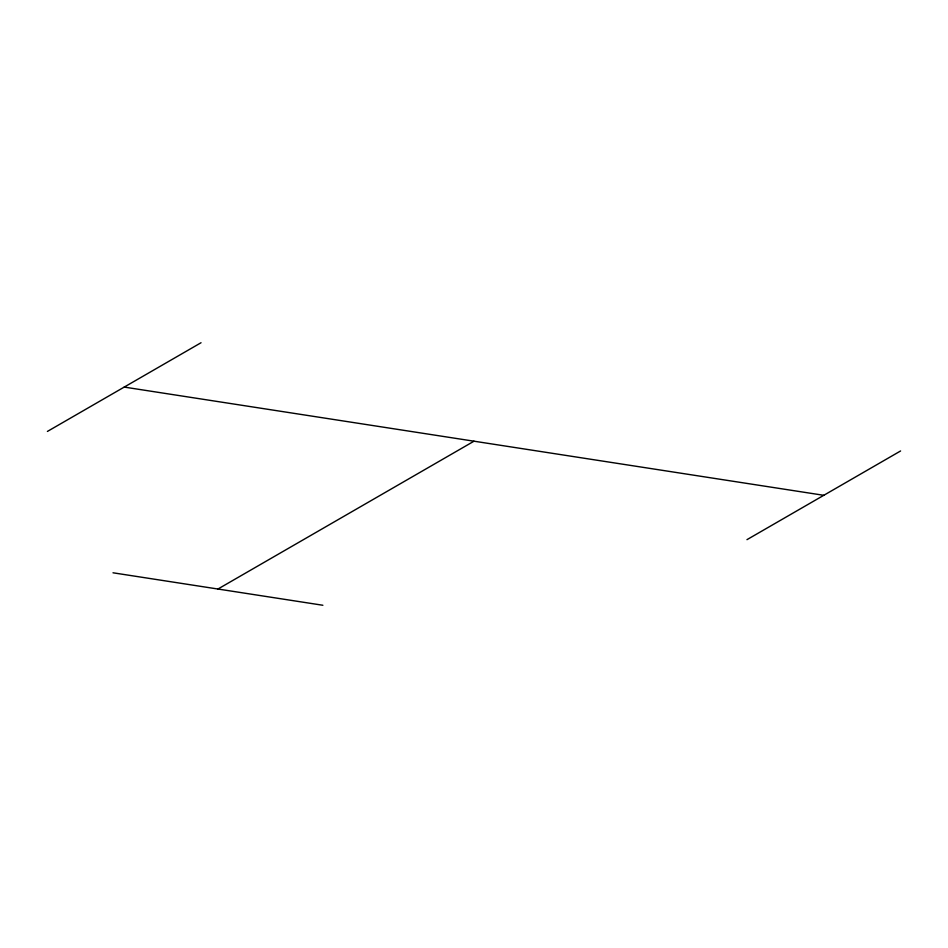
<?xml version="1.0" encoding="UTF-8"?>
<svg xmlns="http://www.w3.org/2000/svg" width="948" height="948" viewBox="0 0 948 948"><rect width="100%" height="100%" fill="white"/><g stroke="black" fill="none" stroke-linecap="round" stroke-linejoin="round"><path stroke-width="1.42" d="M47.4 431.435L201.035 342.738M217.945 589.028L474 441.199M746.965 539.661L900.6 450.964M124.212 387.08L823.788 495.306M113.002 572.793L322.877 605.262"/></g></svg>
